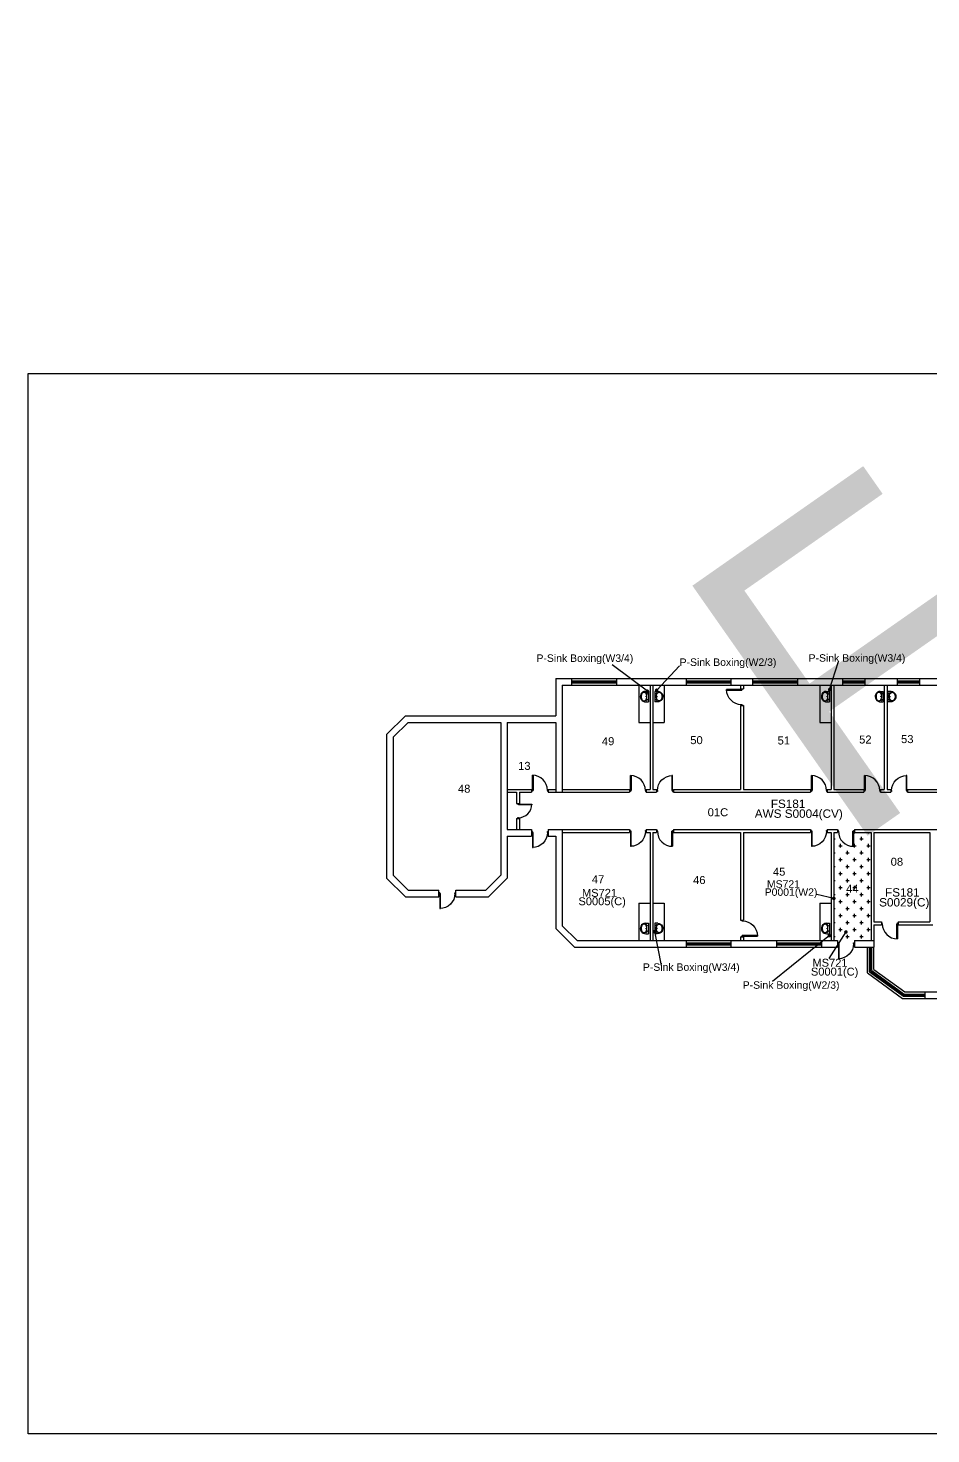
# Model space of a CAD drawing. Extents: x -211487 to 129179, y -113885 to 184348.
# Drawn here: x -211487 to -163118, y -55162 to 20207 of the extents above; entities that cross this region are included whole.
import ezdxf

# ---------------------------------------------------------------- set-up
doc = ezdxf.new("R2010")
doc.units = 0
doc.linetypes.add('HIDDEN', pattern=[0.375, 0.25, -0.125])
doc.layers.get('0').update_dxf_attribs({"linetype": 'CONTINUOUS'})
for name, color, linetype in [('ACM Hatch', 6, 'CONTINUOUS'), ('BLD-PART', 7, 'CONTINUOUS'), ('BLD-STRUCT', 7, 'CONTINUOUS'), ('DOOR', 7, 'CONTINUOUS'), ('FURNITURE', 7, 'CONTINUOUS'), ('Items-Negative', 104, 'CONTINUOUS'), ('Items-Positive', 6, 'CONTINUOUS'), ('Not in Remit', 253, 'CONTINUOUS'), ('ROOMS', 5, 'CONTINUOUS'), ('SAN-FIT', 7, 'CONTINUOUS')]:
    doc.layers.add(name, color=color, linetype=linetype)
doc.styles.add('BOX-TEXT', font='arial.ttf')
doc.styles.get("Standard").update_dxf_attribs({"font": 'arial.ttf'})

# ---------------------------------------------------------------- blocks, each defined once
blk = doc.blocks.new('DOORX')
for p, q in [((0.05, 0), (0.05, 0.9)), ((0.05, 0.9), (0.09, 0.9)), ((0.09, 0.9), (0.09, 0)), ((0, 0), (0.05, 0)), ((0.09, 0), (0.05, 0)), ((0.05, 0), (0.05, -0.05)), ((0.05, -0.05), (0, -0.05)), ((0.95, 0), (0.95, -0.05)), ((1, 0), (0.95, 0)), ((0.95, -0.05), (1, -0.05))]:
    blk.add_line(p, q)
blk.add_arc((0.05, 0), 0.9, 0, 90)
blk = doc.blocks.new('STANDARD')
blk.add_blockref('DOORX', (0.537, 0.256))
blk = doc.blocks.new('WHB2')
for p, q in [((-0.28, 0), (0.28, 0)), ((-0.28, -0.172), (-0.28, 0)), ((0.28, -0.137), (0.28, 0))]:
    blk.add_line(p, q)
blk.add_lwpolyline([(-0.001, -0.083, 0.068343), (-0.091, -0.095, 0.080514), (-0.162, -0.128, 0.107064), (-0.212, -0.181, 0.138337), (-0.228, -0.236, 0.138337), (-0.212, -0.292, 0.107064), (-0.162, -0.345, 0.080514), (-0.091, -0.377, 0.068343), (-0.001, -0.39, 0.068343), (0.089, -0.377, 0.080514), (0.16, -0.345, 0.107064), (0.21, -0.292, 0.138337), (0.226, -0.236, 0.138337), (0.21, -0.181, 0.107064), (0.16, -0.128, 0.080514), (0.089, -0.095, 0.068343)], format="xyb", close=True)
blk.add_circle((0, -0.116), 0.0142)
for centre, radius, start, end in [((-0.243, -0.009), 0.105, 292.86409, 4.73633), ((0.243, -0.009), 0.105, 175.26367, 247.13591), ((0, -0.154), 0.281, 183.5443, 3.59554), ((-0.154, -0.18), 0.0885, 123.01531, 148.84577), ((0.154, -0.18), 0.0885, 31.15423, 56.98469)]:
    blk.add_arc(centre, radius, start, end)

msp = doc.modelspace()

# ---------------------------------------------------------------- hatches: boundary and pattern name
at = {"layer": 'ACM Hatch', "linetype": 'HIDDEN'}
h = msp.add_hatch(dxfattribs=at)
h.set_pattern_fill('CROSS', color=6, scale=1500)
h.set_pattern_definition([(0, (-111425.1, 2249.32), (375, 375), [187.5, -562.5]), (90, (-111331.37, 2155.57), (-375, 375), [187.5, -562.5])])
h.paths.add_polyline_path([(-166316, -22914), (-167261, -22914), (-167261, -23660), (-167297, -23660), (-167297, -23659, -0.378593), (-168069, -22914), (-168316, -22914), (-168316, -28714), (-167965, -28714), (-167695, -28293, -0.255687), (-167717, -28253, -1), (-167622, -28253, -0.592753), (-167695, -28293), (-167965, -28714), (-166316, -28714)])
h.paths.add_polyline_path([(-172154, -26563), (-169065, -26563), (-169065, -25776), (-172154, -25776)], flags=9)
h.paths.add_polyline_path([(-167770, -26255), (-166889, -26255), (-166889, -25612), (-167770, -25612)], flags=24)

# ---------------------------------------------------------------- linework, layer by layer
at = {"layer": 'BLD-PART'}
for p, q in [((-178166, -15014), (-178166, -20614)), ((-178016, -15014), (-178016, -20614)), ((-173316, -15014), (-173316, -15214)), ((-173166, -15014), (-173166, -15214)), ((-168466, -15014), (-168466, -20614)), ((-168316, -15014), (-168316, -20614)), ((-165616, -15014), (-165616, -20614)), ((-165466, -15014), (-165466, -20614)), ((-173316, -15214), (-173166, -15214)), ((-173316, -16114), (-173166, -16114)), ((-173316, -16114), (-173316, -20614)), ((-173166, -16114), (-173166, -20614)), ((-185816, -20614), (-184516, -20614)), ((-185816, -20764), (-185316, -20764)), ((-185316, -20764), (-185316, -21364)), ((-185166, -20764), (-185166, -21364)), ((-185166, -20764), (-184516, -20764)), ((-184516, -20614), (-184516, -20764)), ((-183616, -20614), (-183616, -20764)), ((-183616, -20614), (-183216, -20614)), ((-183616, -20764), (-183216, -20764)), ((-182866, -20614), (-179266, -20614)), ((-182866, -20764), (-179266, -20764)), ((-179266, -20614), (-179266, -20764)), ((-178366, -20614), (-178366, -20764)), ((-178366, -20614), (-178166, -20614)), ((-178366, -20764), (-177816, -20764)), ((-178016, -20614), (-177816, -20614)), ((-177816, -20614), (-177816, -20764)), ((-176916, -20614), (-176916, -20764)), ((-176916, -20614), (-173316, -20614)), ((-176916, -20764), (-169566, -20764)), ((-173166, -20614), (-169566, -20614)), ((-169566, -20614), (-169566, -20764)), ((-168666, -20614), (-168666, -20764)), ((-168666, -20614), (-168466, -20614)), ((-168666, -20764), (-166716, -20764)), ((-168316, -20614), (-166716, -20614)), ((-166716, -20614), (-166716, -20764)), ((-165816, -20614), (-165816, -20764)), ((-165816, -20614), (-165616, -20614)), ((-165816, -20764), (-165266, -20764)), ((-165466, -20614), (-165266, -20614)), ((-165266, -20614), (-165266, -20764)), ((-164366, -20614), (-164366, -20764)), ((-164366, -20614), (-162766, -20614)), ((-164366, -20764), (-162766, -20764)), ((-185316, -21364), (-185166, -21364)), ((-185316, -22164), (-185316, -22764)), ((-185316, -22164), (-185166, -22164)), ((-185166, -22164), (-185166, -22764)), ((-182866, -22764), (-179266, -22764)), ((-182866, -22914), (-179266, -22914)), ((-179266, -22764), (-179266, -22914)), ((-178366, -22764), (-178366, -22914)), ((-178366, -22764), (-177816, -22764)), ((-178366, -22914), (-178166, -22914)), ((-178166, -22914), (-178166, -28714)), ((-178016, -22914), (-178016, -28714)), ((-178016, -22914), (-177816, -22914)), ((-177816, -22764), (-177816, -22914)), ((-176916, -22764), (-176916, -22914)), ((-176916, -22764), (-169566, -22764)), ((-176916, -22914), (-173316, -22914)), ((-173316, -22914), (-173316, -27614)), ((-173166, -22914), (-173166, -27614)), ((-173166, -22914), (-169566, -22914)), ((-169566, -22764), (-169566, -22914)), ((-168666, -22764), (-168666, -22914)), ((-168666, -22764), (-168116, -22764)), ((-168666, -22914), (-168466, -22914)), ((-168466, -22914), (-168466, -28714)), ((-168316, -22914), (-168316, -28714)), ((-168316, -22914), (-168116, -22914)), ((-168116, -22764), (-168116, -22914)), ((-167216, -22764), (-167216, -22914)), ((-167216, -22764), (-162299, -22764)), ((-167216, -22914), (-166316, -22914)), ((-166316, -22914), (-166316, -28714)), ((-166166, -22914), (-166166, -27714)), ((-166166, -22914), (-163166, -22914)), ((-163166, -22914), (-163166, -27714)), ((-173316, -27614), (-173166, -27614)), ((-166166, -27714), (-165766, -27714)), ((-166166, -27864), (-165766, -27864)), ((-166166, -27864), (-166166, -28714)), ((-165766, -27714), (-165766, -27864)), ((-164866, -27714), (-164866, -27864)), ((-164866, -27714), (-163166, -27714)), ((-164866, -27864), (-163016, -27864)), ((-173316, -28514), (-173166, -28514)), ((-173316, -28514), (-173316, -28714)), ((-173166, -28514), (-173166, -28714))]:
    msp.add_line(p, q, dxfattribs=at)
at = {"layer": 'BLD-STRUCT'}
for p, q in [((-183216, -14664), (-183216, -16664)), ((-183216, -14664), (-115166, -14664)), ((-182866, -15014), (-182866, -20764)), ((-182866, -15014), (-162766, -15014)), ((-182366, -14664), (-182366, -15014)), ((-179966, -14664), (-179966, -15014)), ((-176228, -14664), (-176228, -15014)), ((-173828, -14664), (-173828, -15014)), ((-172670, -14664), (-172670, -15014)), ((-170270, -14664), (-170270, -15014)), ((-167855, -14664), (-167855, -15014)), ((-166655, -14664), (-166655, -15014)), ((-164923, -14664), (-164923, -15014)), ((-163723, -14664), (-163723, -15014)), ((-192279, -17669), (-191274, -16664)), ((-192279, -17669), (-191274, -16664)), ((-191929, -17814), (-191129, -17014)), ((-191929, -17814), (-191129, -17014)), ((-191274, -16664), (-183216, -16664)), ((-191129, -17014), (-186166, -17014)), ((-186166, -17014), (-186166, -25214)), ((-185816, -17014), (-185816, -22764)), ((-185816, -17014), (-183216, -17014)), ((-183216, -17014), (-183216, -20764)), ((-192279, -17669), (-192279, -25359)), ((-191929, -17814), (-191929, -25214)), ((-183216, -20764), (-182866, -20764)), ((-185816, -22764), (-184516, -22764)), ((-185816, -23114), (-184516, -23114)), ((-185816, -23114), (-185816, -25359)), ((-184516, -22764), (-184516, -23114)), ((-183616, -22764), (-183616, -23114)), ((-183616, -22764), (-183216, -22764)), ((-183616, -23114), (-183216, -23114)), ((-183216, -22764), (-182866, -22764)), ((-183216, -23114), (-183216, -28059)), ((-182866, -22764), (-182866, -27914)), ((-192279, -25359), (-191274, -26364)), ((-191929, -25214), (-191129, -26014)), ((-186966, -26014), (-186166, -25214)), ((-186821, -26364), (-185816, -25359)), ((-191274, -26364), (-189474, -26364)), ((-191129, -26014), (-189474, -26014)), ((-189474, -26364), (-189474, -26014)), ((-188574, -26364), (-188574, -26014)), ((-188574, -26014), (-186966, -26014)), ((-188574, -26364), (-186821, -26364)), ((-183216, -28059), (-182211, -29064)), ((-182866, -27914), (-182066, -28714)), ((-182211, -29064), (-168116, -29064)), ((-182066, -28714), (-168116, -28714)), ((-176228, -28714), (-176228, -29064)), ((-173828, -28714), (-173828, -29064)), ((-171386, -28714), (-171386, -29064)), ((-168986, -28714), (-168986, -29064)), ((-168116, -28714), (-168116, -29064)), ((-167216, -28714), (-167216, -29064)), ((-167216, -28714), (-166166, -28714)), ((-167216, -29064), (-166166, -29064)), ((-166516, -30442), (-166516, -29064)), ((-166166, -28714), (-166166, -29064)), ((-166166, -30264), (-166166, -29064)), ((-166516, -30442), (-164630, -31814)), ((-166166, -30264), (-164516, -31464)), ((-164516, -31464), (-154416, -31464)), ((-163430, -31814), (-163430, -31464)), ((-164630, -31814), (-154303, -31814))]:
    msp.add_line(p, q, dxfattribs=at)
at = {"layer": 'DOOR'}
for p, q in [((-182366, -14780), (-179966, -14780)), ((-182366, -14830), (-179966, -14830)), ((-182366, -14848), (-179966, -14848)), ((-182366, -14898), (-179966, -14898)), ((-176228, -14780), (-173828, -14780)), ((-176228, -14830), (-173828, -14830)), ((-176228, -14848), (-173828, -14848)), ((-176228, -14898), (-173828, -14898)), ((-172670, -14780), (-170270, -14780)), ((-172670, -14830), (-170270, -14830)), ((-172670, -14848), (-170270, -14848)), ((-172670, -14898), (-170270, -14898)), ((-167855, -14780), (-166655, -14780)), ((-167855, -14830), (-166655, -14830)), ((-167855, -14848), (-166655, -14848)), ((-167855, -14898), (-166655, -14898)), ((-164923, -14780), (-163723, -14780)), ((-164923, -14830), (-163723, -14830)), ((-164923, -14848), (-163723, -14848)), ((-164923, -14898), (-163723, -14898)), ((-176228, -28830), (-173828, -28830)), ((-176228, -28880), (-173828, -28880)), ((-176228, -28898), (-173828, -28898)), ((-176228, -28948), (-173828, -28948)), ((-171386, -28830), (-168986, -28830)), ((-171386, -28880), (-168986, -28880)), ((-171386, -28898), (-168986, -28898)), ((-171386, -28948), (-168986, -28948)), ((-166400, -30383), (-166400, -29064)), ((-166350, -30358), (-166350, -29064)), ((-166332, -30348), (-166332, -29064)), ((-166282, -30323), (-166282, -29064)), ((-166400, -30383), (-164592, -31698)), ((-166350, -30358), (-164576, -31648)), ((-166332, -30348), (-164570, -31630)), ((-166282, -30323), (-164554, -31580)), ((-164576, -31648), (-163430, -31648)), ((-164570, -31630), (-163430, -31630)), ((-164554, -31580), (-163430, -31580)), ((-164592, -31698), (-163430, -31698))]:
    msp.add_line(p, q, dxfattribs=at)
at = {"layer": 'FURNITURE'}
for p, q in [((-178766, -15014), (-178766, -17014)), ((-177416, -15014), (-177416, -17014)), ((-169066, -15014), (-169066, -17014)), ((-178766, -17014), (-178166, -17014)), ((-178016, -17014), (-177416, -17014)), ((-169066, -17014), (-168466, -17014)), ((-178766, -26714), (-178766, -28714)), ((-178766, -26714), (-178166, -26714)), ((-178016, -26714), (-177416, -26714)), ((-177416, -26714), (-177416, -28714)), ((-169066, -26714), (-169066, -28714)), ((-169066, -26714), (-168466, -26714))]:
    msp.add_line(p, q, dxfattribs=at)
at = {"layer": 'Items-Negative', "ltscale": 0.5}
msp.add_line((-167669, -28253), (-168580, -29675), dxfattribs=at)
at = {"layer": 'Items-Negative', "ltscale": 0.5, "const_width": 95.3}
msp.add_lwpolyline([(-167717, -28253, 1), (-167622, -28253, 1)], format="xyb", close=True, dxfattribs=at)
at = {"layer": 'Items-Positive', "color": 40, "ltscale": 0.5}
for p, q in [((-178307, -15345), (-180186, -13934)), ((-177808, -15292), (-176580, -13987)), ((-168542, -15255), (-168069, -13744)), ((-168316, -26454), (-169227, -26235)), ((-177921, -28233), (-177575, -30045)), ((-168553, -28450), (-171608, -30900))]:
    msp.add_line(p, q, dxfattribs=at)
at = {"layer": 'Items-Positive', "color": 40, "ltscale": 0.5, "const_width": 95.3}
for points in [[(-178355, -15345, 1), (-178259, -15345, 1)], [(-177855, -15292, 1), (-177760, -15292, 1)], [(-168590, -15255, 1), (-168495, -15255, 1)], [(-168364, -26454, 1), (-168269, -26454, 1)], [(-177969, -28233, 1), (-177873, -28233, 1)], [(-168601, -28450, 1), (-168506, -28450, 1)]]:
    msp.add_lwpolyline(points, format="xyb", close=True, dxfattribs=at)
at = {"layer": 'Not in Remit', "linetype": 'HIDDEN'}
msp.add_lwpolyline([(-211487, 1681), (-94244, 1681), (-94244, -55162), (-211487, -55162)], close=True, dxfattribs=at)

# ---------------------------------------------------------------- block references
at = {"layer": 'DOOR'}
for p, xscale, yscale, zscale, rotation in [((-173024, -14731), -900, 900, 900, 90), ((-185424, -20936), 800, 800, 800, 270), ((-184998, -22686), -900, 900, 900, 180), ((-179749, -22620), -900, 900, 900, 180), ((-176433, -22620), 900, 900, 900, 180), ((-170048, -22620), -900, 900, 900, 180), ((-166734, -22620), 900, 900, 900, 180), ((-189959, -25960), -900, 900, 900, 180), ((-173452, -28997), -900, 900, 900, 270), ((-164383, -27581), 900, 900, 900, 180), ((-168599, -28647), -900, 900, 900, 180)]:
    msp.add_blockref('Standard', p, dxfattribs=dict(at, xscale=xscale, yscale=yscale, zscale=zscale, rotation=rotation))
at = {"layer": 'DOOR', "yscale": 900, "zscale": 900}
for p, xscale in [((-184998, -20890), 900), ((-179749, -20904), 900), ((-176433, -20904), -900), ((-170046, -20904), 900), ((-167199, -20904), 900), ((-163883, -20904), -900)]:
    msp.add_blockref('Standard', p, dxfattribs=dict(at, xscale=xscale))
at = {"layer": 'SAN-FIT', "yscale": 1000, "zscale": 1000}
for p, xscale, rotation in [((-178251, -15631), 1000, 270), ((-177912, -15631), -1000, 90), ((-168552, -15631), 1000, 270), ((-165666, -15631), 1000, 270), ((-165423, -15631), -1000, 90), ((-178251, -28064), 1000, 270), ((-177912, -28064), -1000, 90), ((-168552, -28064), 1000, 270)]:
    msp.add_blockref('WHB2', p, dxfattribs=dict(at, xscale=xscale, rotation=rotation))

# ---------------------------------------------------------------- texts
at = {"color": 1, "insert": (-177433, -10763), "char_height": 16368.56, "attachment_point": 1, "rotation": 34.99941}
msp.add_mtext('For Demonstration Purposes Only', dxfattribs=at)
at = {"layer": 'Items-Negative', "ltscale": 0.5}
for s, p in [('AWS S0004(CV)', (-172554, -22131)), ('FS181', (-171694, -21605)), ('FS181', (-165572, -26356))]:
    msp.add_text(s, height=450, dxfattribs=at).set_placement(p)
at = {"layer": 'Items-Negative', "ltscale": 0.5, "style": 'BOX-TEXT'}
for s, height, p in [('S0005(C)', 425, (-182002, -26819)), ('MS721', 425, (-181812, -26367)), ('S0029(C)', 450, (-165890, -26886)), ('S0001(C)', 425, (-169546, -30591)), ('MS721', 425, (-169464, -30114))]:
    msp.add_text(s, height=height, dxfattribs=at).set_placement(p)
at = {"layer": 'Items-Positive', "color": 40, "ltscale": 0.5, "style": 'BOX-TEXT'}
for s, p in [('P-Sink Boxing(W3/4)', (-184249, -13771)), ('P-Sink Boxing(W2/3)', (-176580, -13987)), ('P-Sink Boxing(W3/4)', (-169669, -13761)), ('MS721', (-171901, -25880)), ('P0001(W2)', (-172023, -26314)), ('P-Sink Boxing(W3/4)', (-178547, -30336)), ('P-Sink Boxing(W2/3)', (-173200, -31298))]:
    msp.add_text(s, height=400, dxfattribs=at).set_placement(p)
at = {"layer": 'ROOMS', "ltscale": 0.5, "style": 'BOX-TEXT'}
for s, p in [('49', (-180745, -18237)), ('50', (-176010, -18181)), ('51', (-171332, -18200)), ('52', (-166962, -18148)), ('53', (-164716, -18125)), ('13', (-185233, -19561)), ('48', (-188458, -20784)), ('01C', (-175077, -22048)), ('45', (-171581, -25233)), ('08', (-165271, -24701)), ('47', (-181280, -25637)), ('46', (-175861, -25682)), ('44', (-167662, -26148))]:
    msp.add_text(s, height=429, dxfattribs=at).set_placement(p)

doc.saveas('drawing.dxf')
